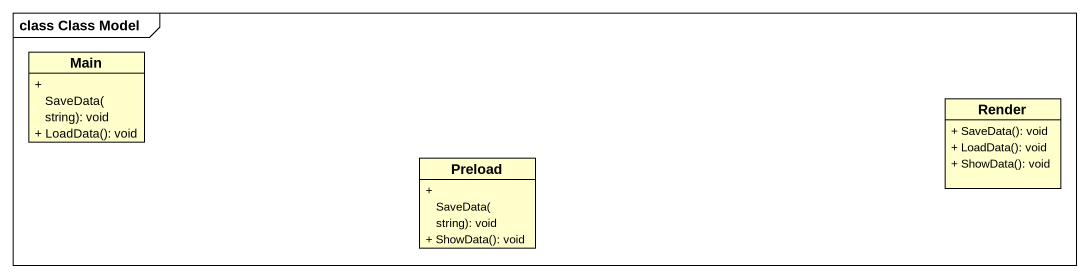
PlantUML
@startuml
mainframe class Class Model
hide circle
hide empty members
skinparam classAttributeIconSize 0
class Main {
  + SaveData(string): void
  + LoadData(): void
}
class Render {
  + SaveData(): void
  + LoadData(): void
  + ShowData(): void
}
class Preload {
  + SaveData(string): void
  + ShowData(): void
}
@enduml
